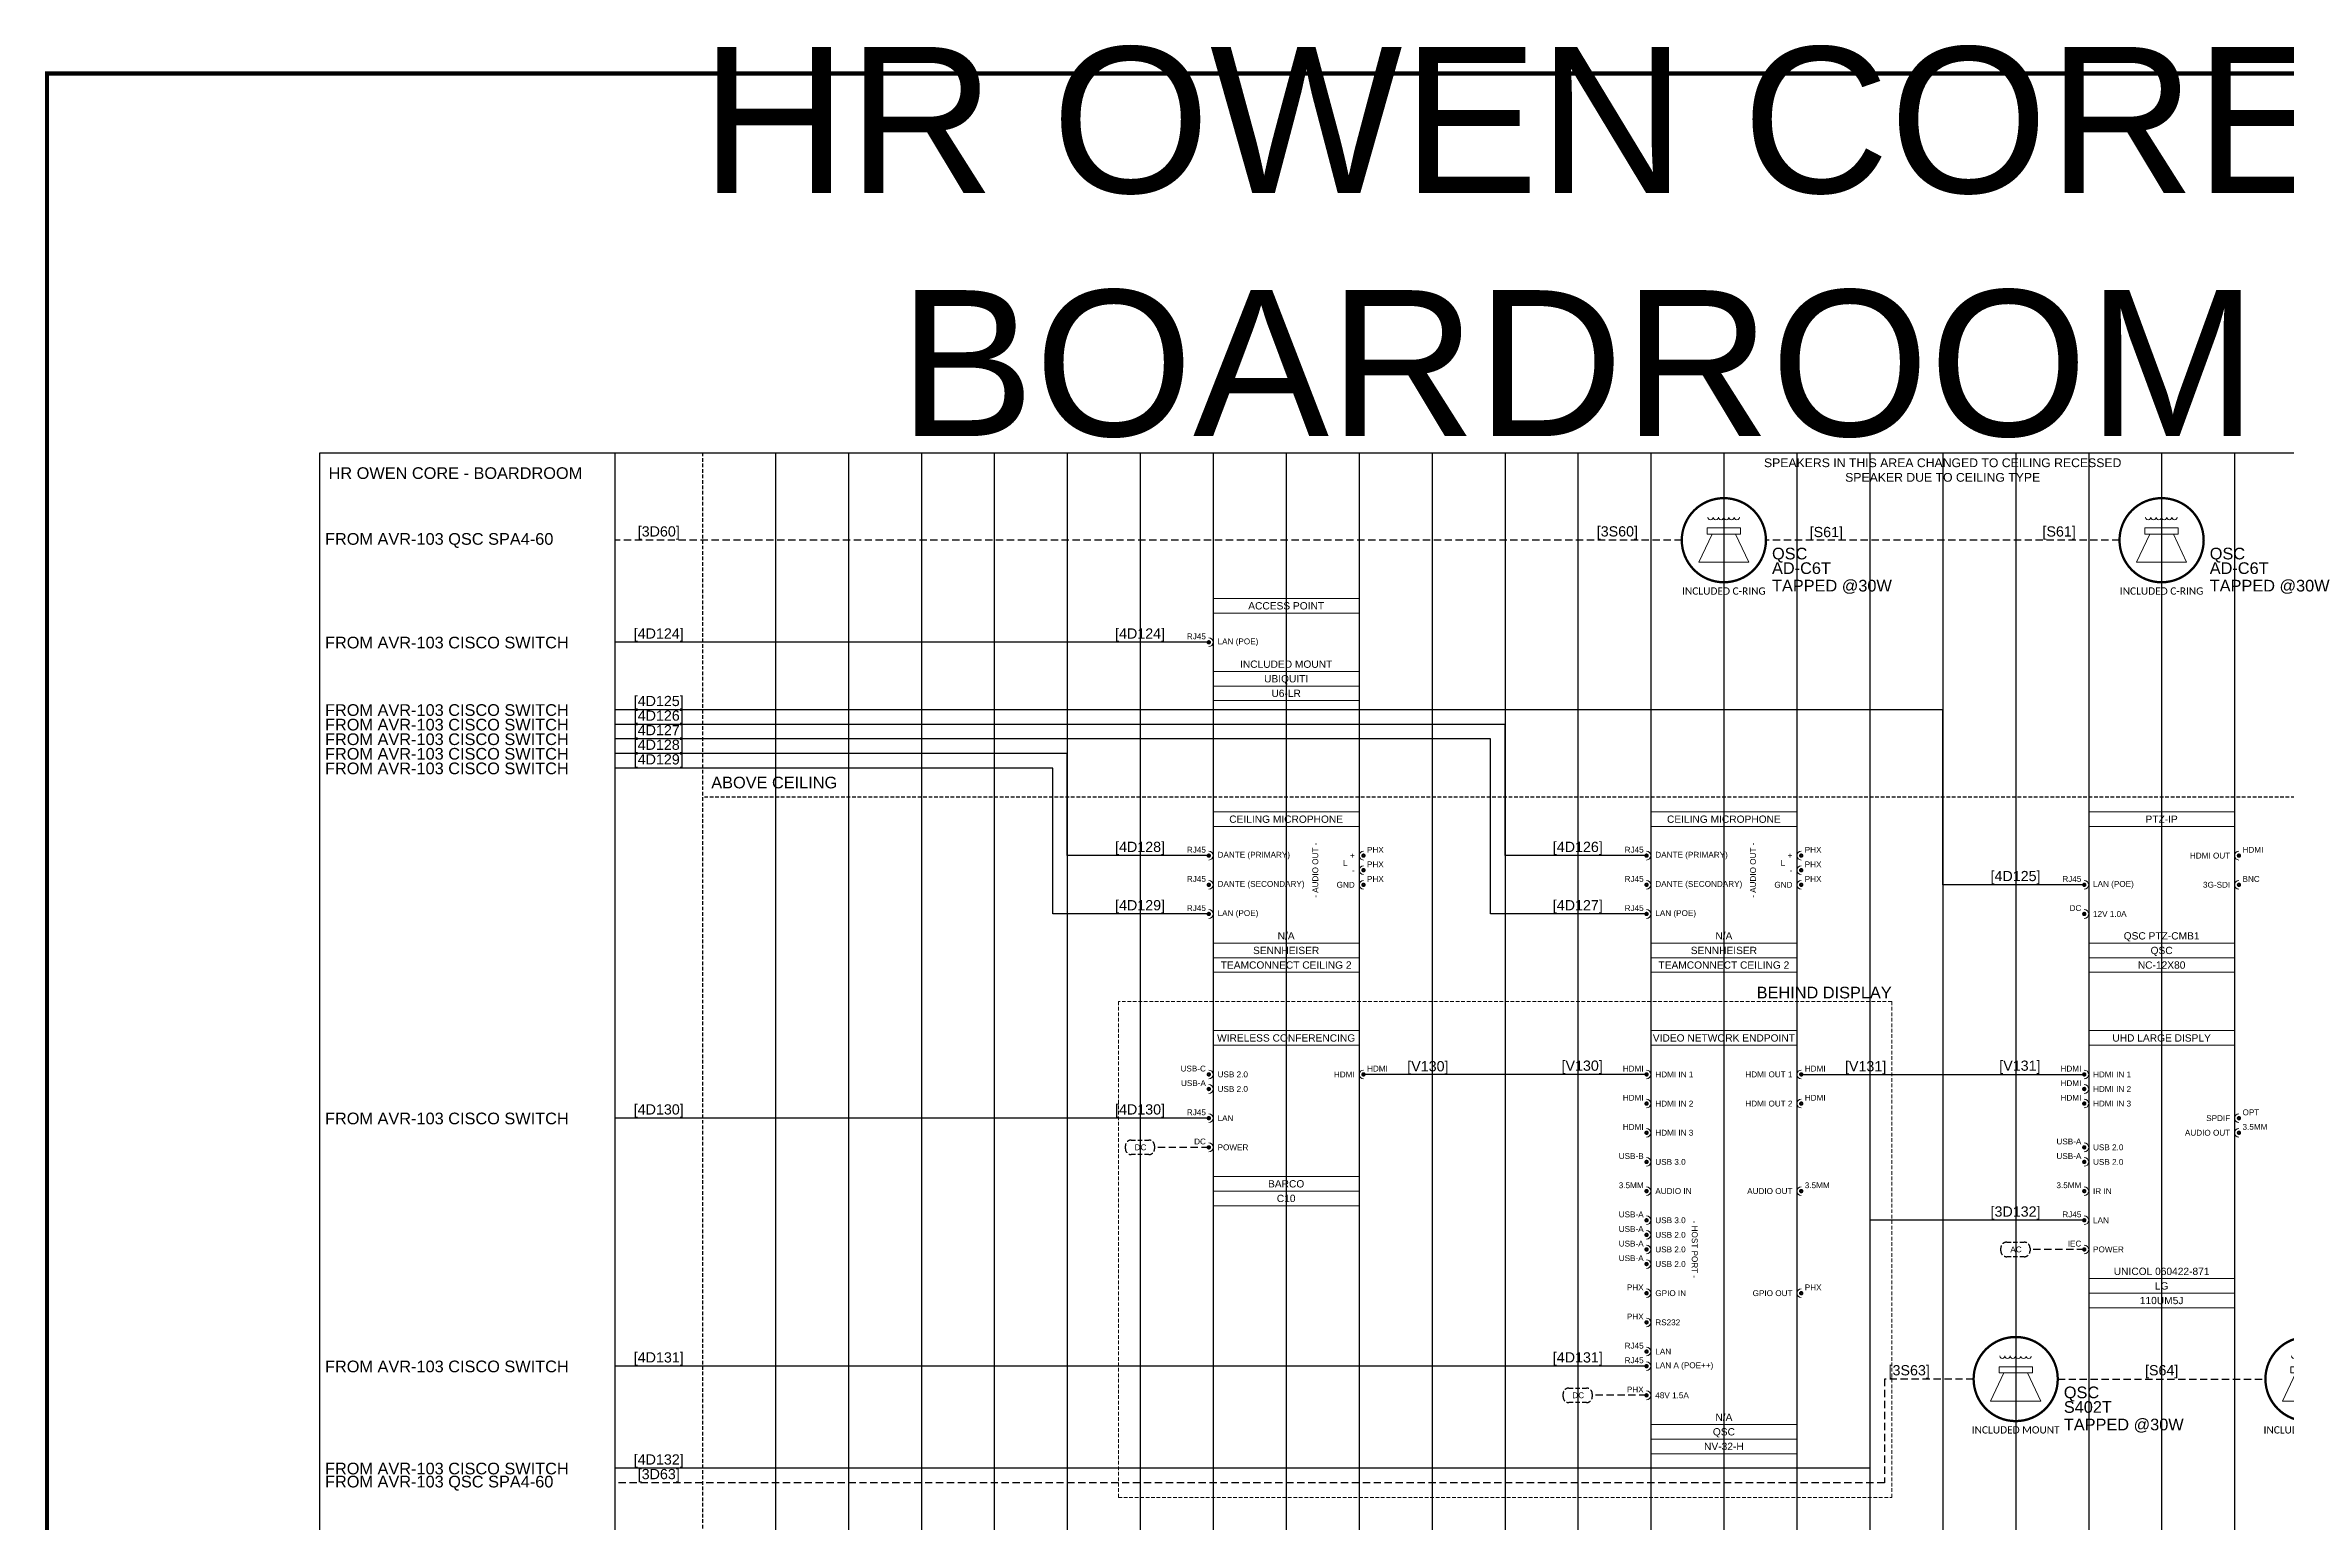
# Model space of a CAD drawing. Header units: millimetres. Extents: x -71336 to -35435, y -26189 to 22712.
# Drawn here: x -41467 to -40699, y -5340 to -4833 of the extents above; entities that cross this region are included whole.
import ezdxf
from ezdxf.enums import TextEntityAlignment as Align
from ezdxf.lldxf.tags import DXFTag

# ---------------------------------------------------------------- set-up
doc = ezdxf.new("R2010")
doc.units = ezdxf.units.MM
doc.linetypes.add('DASHED', pattern=[0.75, 0.5, -0.25])
doc.linetypes.add('DASHED2', pattern=[0.375, 0.25, -0.125])
for name, color, linetype in [('SC - 2 Core Speaker', 211, 'DASHED'), ('SC - 3 Core Flex', 7, 'DASHED'), ('SC - Cat - Green - Data', 84, 'Continuous'), ('SC - Cat - Green - Data - DANTE', 84, 'DANTE'), ('SC - Cat - Green - Data - QLAN', 84, 'QLAN'), ('SC - HDMI', 192, 'Continuous'), ('SC - Text', 7, 'Continuous'), ('Text', 7, 'Continuous')]:
    doc.layers.add(name, color=color, linetype=linetype)
doc.layers.add('SC - Equipment', color=7, linetype='Continuous', lineweight=13)
doc.layers.add('SC - Titlesheet - Model', color=250, linetype='Continuous', plot=False)
doc.layers.add('SC - Xlines', color=252, linetype='Continuous', plot=False)
doc.styles.add('ARIAL', font='arial.ttf')
doc.styles.add('CALIBRI', font='calibri.ttf')
doc.styles.get("Standard").update_dxf_attribs({"font": 'arial.ttf', "height": 35})
tags = doc.linetypes.add('DANTE', pattern='A,3.745209,-0.071128,["DANTE",ARIAL,S=0.5,R=0,X=0,Y=-0.25],-2.454793,3.728871', length=10.000001).pattern_tags.tags
tags[6] = DXFTag(74, 10)
tags = doc.linetypes.add('QLAN', pattern='A,3.942001,-0.106942,["QLAN",ARIAL,S=0.5,R=0,X=0,Y=-0.25],-1.981735,3.969322', length=10).pattern_tags.tags
tags[6] = DXFTag(74, 10)

# ---------------------------------------------------------------- blocks, each defined once
blk = doc.blocks.new('*U189')
at = {"layer": 'SC - Titlesheet - Model', "color": 6, "ltscale": 5, "const_width": 1}
blk.add_lwpolyline([(-365.5, -287), (365.5, -287), (365.5, 287), (-365.5, 287)], close=True, dxfattribs=at)
at = {"layer": 'SC - Titlesheet - Model', "color": 5, "lineweight": 30, "ltscale": 5, "flags": 104}
blk.add_attdef('ADDITIONS', text='', height=5, dxfattribs=at).set_placement((-365.5, -312), align=Align.TOP_LEFT)
blk.add_attdef('CHANGES', text='', height=5, dxfattribs=at).set_placement((0, -312), align=Align.TOP_CENTER)
blk.add_attdef('OMISSIONS', text='', height=5, dxfattribs=at).set_placement((365.5, -312), align=Align.TOP_RIGHT)
blk = doc.blocks.new('UBIQUITI U6-LR - SCHEMATIC')
at = {"layer": 'SC - Equipment'}
for p, q in [((-25, 0), (25, 0)), ((-25, -35), (-25, 0)), ((25, 0), (25, -35)), ((25, -5), (-25, -5)), ((25, -25), (-25, -25)), ((25, -25), (-25, -25)), ((25, -30), (-25, -30)), ((25, -30), (-25, -30)), ((25, -30), (-25, -30)), ((25, -35), (-25, -35))]:
    blk.add_line(p, q, dxfattribs=at)
at = {"layer": 'SC - Equipment', "const_width": 0.7}
blk.add_lwpolyline([(-26.1, -15, 1), (-26.9, -15, 1)], format="xyb", close=True, dxfattribs=at)
at = {"layer": 'SC - Equipment'}
blk.add_arc((-26.5, -15), 1.5, 270, 90, dxfattribs=at)
at = {"ltscale": 5}
for tag, p in [('DESCRIPTION', (0, -2.5)), ('BRACKET', (0, -22.5)), ('MAKE', (0, -27.5)), ('MODEL', (0, -32.5))]:
    blk.add_attdef(tag, text='', height=2.5, dxfattribs=at).set_placement(p, align=Align.MIDDLE_CENTER)
at = {"ltscale": 5, "flags": 1}
for tag, p in [('ROOM_TYPE', (45, -5)), ('LOCATION', (45, -10)), ('RACK_EQUIPMENT_(Y/N)', (45, -15)), ('IP_(Y/N)', (45, -30)), ('AMP(@240V)', (45, -40)), ('POE(WATT)', (45, -35)), ('WATT', (45, -45)), ('WEIGHT(KG)', (45, -55)), ('BTU/H', (45, -50)), ('TRANSFORMER_TAPS', (45, -60))]:
    blk.add_attdef(tag, p, '', height=2.5, dxfattribs=at)
at = {"layer": 'SC - Equipment', "ltscale": 5, "char_height": 2}
for s, insert, width, attachment_point in [('RJ45', (-27.5, -13), 5.7736, 6), ('LAN (POE)', (-23.5, -15), 23.5, 4)]:
    blk.add_mtext(s, dxfattribs=dict(at, insert=insert, width=width, attachment_point=attachment_point))
blk = doc.blocks.new('QSC S402T - SCHEMATIC')
at = {"layer": 'SC - Equipment'}
for p, q in [((-4.04, -12.3), (-8.61, -21.95)), ((4.03, -12.3), (8.58, -21.96)), ((8.58, -21.96), (-8.61, -21.95))]:
    blk.add_line(p, q, dxfattribs=at)
at = {"layer": 'SC - Equipment', "const_width": 0.797}
for points in [[(14.41, -14.43, 1), (-14.43, -14.41, 1)], [(-14.43, -14.41, 1), (14.41, -14.43, 1)]]:
    blk.add_lwpolyline(points, format="xyb", dxfattribs=at)
at = {"layer": 'SC - Equipment'}
for points in [[(-5.71, -10.19), (5.7, -10.2), (5.7, -12.3), (-5.71, -12.29)], [(-5.71, -10.19), (5.7, -10.2), (5.7, -12.31), (-5.71, -12.3)]]:
    blk.add_lwpolyline(points, close=True, dxfattribs=at)
for centre in [(-4.59, -6.52), (-2.78, -6.52), (-0.97, -6.52), (0.85, -6.53), (2.64, -6.53), (4.45, -6.53)]:
    blk.add_arc(centre, 0.9, 179.95469, 359.95469, dxfattribs=at)
at = {"ltscale": 5, "style": 'CALIBRI', "flags": 1}
for tag, p in [('ROOM_TYPE', (34.66, 30.74)), ('LOCATION', (34.66, 25.74)), ('RACK_EQUIPMENT_(Y/N)', (34.66, 20.74)), ('IP_(Y/N)', (34.66, 15.74)), ('AMP(@240V)', (34.66, 5.74)), ('POE(WATT)', (34.66, 10.74)), ('WATT', (34.66, 0.74)), ('WEIGHT(KG)', (34.66, -9.26)), ('BTU/H', (34.66, -4.26)), ('DESCRIPTION', (34.66, -14.26))]:
    blk.add_attdef(tag, p, '', height=2.5, dxfattribs=at)
at = {"ltscale": 5, "style": 'CALIBRI'}
blk.add_attdef('BRACKET', text='', height=2.5, dxfattribs=at).set_placement((-0.01, -31.84), align=Align.MIDDLE_CENTER)
at = {"layer": 'SC - Equipment'}
for tag, p in [('MAKE', (16.49, -21)), ('MODEL', (16.49, -26))]:
    blk.add_attdef(tag, p, '', height=4, dxfattribs=at)
at = {"layer": 'SC - Equipment', "color": 3}
blk.add_attdef('TRANSFORMER_TAPS', (16.49, -32), '', height=4, dxfattribs=at)
blk = doc.blocks.new('SENNHEISER TEAMCONNECT CEILING 2 - SCHEMATIC')
at = {"layer": 'SC - Equipment'}
for p, q in [((-25, 0), (25, 0)), ((-25, -55), (-25, 0)), ((25, 0), (25, -55)), ((25, -5), (-25, -5)), ((25, -45), (-25, -45)), ((25, -45), (-25, -45)), ((25, -50), (-25, -50)), ((25, -50), (-25, -50)), ((25, -50), (-25, -50)), ((25, -55), (-25, -55))]:
    blk.add_line(p, q, dxfattribs=at)
at = {"layer": 'SC - Equipment', "const_width": 0.7}
for points in [[(-26.1, -15, 1), (-26.9, -15, 1)], [(26.1, -15, -1), (26.9, -15, -1)], [(26.1, -20, -1), (26.9, -20, -1)], [(-26.1, -25, 1), (-26.9, -25, 1)], [(26.1, -25, -1), (26.9, -25, -1)], [(-26.1, -35, 1), (-26.9, -35, 1)]]:
    blk.add_lwpolyline(points, format="xyb", close=True, dxfattribs=at)
at = {"layer": 'SC - Equipment'}
for centre, start, end in [((-26.5, -15), 270, 90), ((26.5, -15), 90, 270), ((26.5, -20), 90, 270), ((-26.5, -25), 270, 90), ((26.5, -25), 90, 270), ((-26.5, -35), 270, 90)]:
    blk.add_arc(centre, 1.5, start, end, dxfattribs=at)
at = {"ltscale": 5}
for tag, p in [('DESCRIPTION', (0, -2.5)), ('BRACKET', (0, -42.5)), ('MODEL', (0, -52.5)), ('MAKE', (0, -47.5))]:
    blk.add_attdef(tag, text='', height=2.5, dxfattribs=at).set_placement(p, align=Align.MIDDLE_CENTER)
at = {"ltscale": 5, "flags": 1}
for tag, p in [('ROOM_TYPE', (45, -5)), ('LOCATION', (45, -10)), ('RACK_EQUIPMENT_(Y/N)', (45, -15)), ('IP_(Y/N)', (45, -30)), ('AMP(@240V)', (45, -40)), ('POE(WATT)', (45, -35)), ('WATT', (45, -45)), ('WEIGHT(KG)', (45, -55)), ('BTU/H', (45, -50)), ('TRANSFORMER_TAPS', (45, -60))]:
    blk.add_attdef(tag, p, '', height=2.5, dxfattribs=at)
at = {"layer": 'SC - Equipment', "ltscale": 5, "char_height": 2}
for s, insert, width, attachment_point in [('RJ45', (-27.5, -13), 5.7736, 6), ('DANTE (PRIMARY)', (-23.5, -15), 26.4726, 4), ('+', (23.5, -15), 23.5, 6), ('PHX', (27.7, -13), 3.7458, 4), ('RJ45', (-27.5, -23), 5.7736, 6), ('L', (21, -17.5), 23.5, 6), ('-', (23.5, -20), 23.5, 6), ('PHX', (27.7, -18), 3.7458, 4), ('PHX', (27.7, -23), 3.7458, 4), ('DANTE (SECONDARY)', (-23.5, -25), 30.4007, 4), ('GND', (23.5, -25), 23.5, 6), ('RJ45', (-27.5, -33), 5.7736, 6), ('LAN (POE)', (-23.5, -35), 23.5, 4)]:
    blk.add_mtext(s, dxfattribs=dict(at, insert=insert, width=width, attachment_point=attachment_point))
at = {"layer": 'SC - Equipment', "ltscale": 5, "insert": (10, -20), "char_height": 2, "width": 18.8532, "attachment_point": 5, "rotation": 90}
blk.add_mtext('- AUDIO OUT -', dxfattribs=at)
blk = doc.blocks.new('QSC NC-12X80 - SCHEMATIC')
at = {"layer": 'SC - Equipment'}
for p, q in [((-25, 0), (25, 0)), ((-25, -55), (-25, 0)), ((25, 0), (25, -55)), ((25, -5), (-25, -5)), ((25, -45), (-25, -45)), ((25, -45), (-25, -45)), ((25, -50), (-25, -50)), ((25, -50), (-25, -50)), ((25, -50), (-25, -50)), ((25, -55), (-25, -55))]:
    blk.add_line(p, q, dxfattribs=at)
at = {"layer": 'SC - Equipment', "const_width": 0.7}
for points in [[(26.1, -15, -1), (26.9, -15, -1)], [(-26.1, -25, 1), (-26.9, -25, 1)], [(26.1, -25, -1), (26.9, -25, -1)], [(-26.1, -35, 1), (-26.9, -35, 1)]]:
    blk.add_lwpolyline(points, format="xyb", close=True, dxfattribs=at)
at = {"layer": 'SC - Equipment'}
for centre, start, end in [((26.5, -15), 90, 270), ((-26.5, -25), 270, 90), ((26.5, -25), 90, 270), ((-26.5, -35), 270, 90)]:
    blk.add_arc(centre, 1.5, start, end, dxfattribs=at)
at = {"ltscale": 5}
for tag, p in [('DESCRIPTION', (0, -2.5)), ('BRACKET', (0, -42.5)), ('MODEL', (0, -52.5)), ('MAKE', (0, -47.5))]:
    blk.add_attdef(tag, text='', height=2.5, dxfattribs=at).set_placement(p, align=Align.MIDDLE_CENTER)
at = {"ltscale": 5, "flags": 1}
for tag, p in [('ROOM_TYPE', (45, -5)), ('LOCATION', (45, -10)), ('RACK_EQUIPMENT_(Y/N)', (45, -15)), ('IP_(Y/N)', (45, -30)), ('AMP(@240V)', (45, -40)), ('POE(WATT)', (45, -35)), ('WATT', (45, -45)), ('WEIGHT(KG)', (45, -55)), ('BTU/H', (45, -50)), ('TRANSFORMER_TAPS', (45, -60))]:
    blk.add_attdef(tag, p, '', height=2.5, dxfattribs=at)
at = {"layer": 'SC - Equipment', "ltscale": 5, "char_height": 2}
for s, insert, width, attachment_point in [('HDMI OUT', (23.5, -15), 23.5, 6), ('HDMI', (27.72, -13), 7.1748, 4), ('RJ45', (-27.5, -23), 5.7736, 6), ('BNC', (27.72, -23), 7.1748, 4), ('LAN (POE)', (-23.5, -25), 23.5, 4), ('3G-SDI', (23.5, -25), 23.5, 6), ('DC', (-27.5, -33), 5.7736, 6), ('12V 1.0A', (-23.5, -35), 23.5, 4)]:
    blk.add_mtext(s, dxfattribs=dict(at, insert=insert, width=width, attachment_point=attachment_point))
blk = doc.blocks.new('LG 110UM5J - SCHEMATIC')
at = {"layer": 'SC - Equipment'}
for p, q in [((-25, 0), (25, 0)), ((-25, -95), (-25, 0)), ((25, 0), (25, -95)), ((25, -5), (-25, -5)), ((25, -85), (-25, -85)), ((25, -85), (-25, -85)), ((25, -90), (-25, -90)), ((25, -90), (-25, -90)), ((25, -90), (-25, -90)), ((25, -95), (-25, -95))]:
    blk.add_line(p, q, dxfattribs=at)
at = {"layer": 'SC - Equipment', "const_width": 0.7}
for points in [[(-26.1, -15, 1), (-26.9, -15, 1)], [(-26.1, -20, 1), (-26.9, -20, 1)], [(-26.1, -25, 1), (-26.9, -25, 1)], [(26.1, -30, -1), (26.9, -30, -1)], [(26.1, -35, -1), (26.9, -35, -1)], [(-26.1, -40, 1), (-26.9, -40, 1)], [(-26.1, -45, 1), (-26.9, -45, 1)], [(-26.1, -55, 1), (-26.9, -55, 1)], [(-26.1, -65, 1), (-26.9, -65, 1)], [(-26.1, -75, 1), (-26.9, -75, 1)]]:
    blk.add_lwpolyline(points, format="xyb", close=True, dxfattribs=at)
at = {"layer": 'SC - Equipment'}
for centre, start, end in [((-26.5, -15), 270, 90), ((-26.5, -20), 270, 90), ((-26.5, -25), 270, 90), ((26.5, -30), 90, 270), ((26.5, -35), 90, 270), ((-26.5, -40), 270, 90), ((-26.5, -45), 270, 90), ((-26.5, -55), 270, 90), ((-26.5, -65), 270, 90), ((-26.5, -75), 270, 90)]:
    blk.add_arc(centre, 1.5, start, end, dxfattribs=at)
at = {"ltscale": 5}
for tag, p in [('DESCRIPTION', (0, -2.5)), ('BRACKET', (0, -82.5)), ('MODEL', (0, -92.5)), ('MAKE', (0, -87.5))]:
    blk.add_attdef(tag, text='', height=2.5, dxfattribs=at).set_placement(p, align=Align.MIDDLE_CENTER)
at = {"ltscale": 5, "flags": 1}
for tag, p in [('ROOM_TYPE', (45, -5)), ('LOCATION', (45, -10)), ('RACK_EQUIPMENT_(Y/N)', (45, -15)), ('IP_(Y/N)', (45, -30)), ('AMP(@240V)', (45, -40)), ('POE(WATT)', (45, -35)), ('WATT', (45, -45)), ('WEIGHT(KG)', (45, -55)), ('BTU/H', (45, -50)), ('TRANSFORMER_TAPS', (45, -60))]:
    blk.add_attdef(tag, p, '', height=2.5, dxfattribs=at)
at = {"layer": 'SC - Equipment', "ltscale": 5, "char_height": 2}
for s, insert, width, attachment_point in [('HDMI', (-27.5, -13), 5.7736, 6), ('HDMI IN 1', (-23.5, -15), 23.5, 4), ('HDMI', (-27.5, -18), 5.7736, 6), ('HDMI', (-27.5, -23), 5.7736, 6), ('HDMI IN 2', (-23.5, -20), 23.5, 4), ('HDMI IN 3', (-23.5, -25), 23.5, 4), ('SPDIF', (23.5, -30), 23.5, 6), ('OPT', (27.72, -28), 7.1748, 4), ('USB-A', (-27.5, -38), 5.7736, 6), ('AUDIO OUT', (23.5, -35), 23.5, 6), ('3.5MM', (27.72, -33), 7.1748, 4), ('USB-A', (-27.5, -43), 5.7736, 6), ('USB 2.0', (-23.5, -40), 29.0857, 4), ('USB 2.0', (-23.5, -45), 29.0857, 4), ('3.5MM', (-27.5, -53), 5.7736, 6), ('IR IN', (-23.5, -55), 23.5, 4), ('RJ45', (-27.5, -63), 5.7736, 6), ('LAN', (-23.5, -65), 23.5, 4), ('IEC', (-27.5, -73), 5.7736, 6), ('POWER', (-23.5, -75), 23.5, 4)]:
    blk.add_mtext(s, dxfattribs=dict(at, insert=insert, width=width, attachment_point=attachment_point))
blk = doc.blocks.new('QSC NV-32-H - SCHEMATIC')
at = {"layer": 'SC - Equipment'}
for p, q in [((-25, 0), (25, 0)), ((-25, -145), (-25, 0)), ((25, 0), (25, -145)), ((25, -5), (-25, -5)), ((25, -135), (-25, -135)), ((25, -135), (-25, -135)), ((25, -140), (-25, -140)), ((25, -140), (-25, -140)), ((25, -140), (-25, -140)), ((25, -145), (-25, -145))]:
    blk.add_line(p, q, dxfattribs=at)
at = {"layer": 'SC - Equipment', "const_width": 0.7}
for points in [[(-26.1, -15, 1), (-26.9, -15, 1)], [(26.1, -15, -1), (26.9, -15, -1)], [(-26.1, -25, 1), (-26.9, -25, 1)], [(26.1, -25, -1), (26.9, -25, -1)], [(-26.1, -35, 1), (-26.9, -35, 1)], [(-26.1, -45, 1), (-26.9, -45, 1)], [(-26.1, -55, 1), (-26.9, -55, 1)], [(26.1, -55, -1), (26.9, -55, -1)], [(-26.1, -65, 1), (-26.9, -65, 1)], [(-26.1, -70, 1), (-26.9, -70, 1)], [(-26.1, -75, 1), (-26.9, -75, 1)], [(-26.1, -80, 1), (-26.9, -80, 1)], [(-26.1, -90, 1), (-26.9, -90, 1)], [(26.1, -90, -1), (26.9, -90, -1)], [(-26.1, -100, 1), (-26.9, -100, 1)], [(-26.1, -110, 1), (-26.9, -110, 1)], [(-26.1, -115, 1), (-26.9, -115, 1)], [(-26.1, -125, 1), (-26.9, -125, 1)]]:
    blk.add_lwpolyline(points, format="xyb", close=True, dxfattribs=at)
at = {"layer": 'SC - Equipment'}
for centre, start, end in [((-26.5, -15), 270, 90), ((26.5, -15), 90, 270), ((-26.5, -25), 270, 90), ((26.5, -25), 90, 270), ((-26.5, -35), 270, 90), ((-26.5, -45), 270, 90), ((-26.5, -55), 270, 90), ((26.5, -55), 90, 270), ((-26.5, -65), 270, 90), ((-26.5, -70), 270, 90), ((-26.5, -75), 270, 90), ((-26.5, -80), 270, 90), ((-26.5, -90), 270, 90), ((26.5, -90), 90, 270), ((-26.5, -100), 270, 90), ((-26.5, -110), 270, 90), ((-26.5, -115), 270, 90), ((-26.5, -125), 270, 90)]:
    blk.add_arc(centre, 1.5, start, end, dxfattribs=at)
at = {"ltscale": 5}
for tag, p in [('DESCRIPTION', (0, -2.5)), ('BRACKET', (0, -132.5)), ('MAKE', (0, -137.5)), ('MODEL', (0, -142.5))]:
    blk.add_attdef(tag, text='', height=2.5, dxfattribs=at).set_placement(p, align=Align.MIDDLE_CENTER)
at = {"ltscale": 5, "flags": 1}
for tag, p in [('ROOM_TYPE', (45, -5)), ('LOCATION', (45, -10)), ('RACK_EQUIPMENT_(Y/N)', (45, -15)), ('IP_(Y/N)', (45, -30)), ('AMP(@240V)', (45, -40)), ('POE(WATT)', (45, -35)), ('WATT', (45, -45)), ('WEIGHT(KG)', (45, -55)), ('BTU/H', (45, -50)), ('TRANSFORMER_TAPS', (45, -60))]:
    blk.add_attdef(tag, p, '', height=2.5, dxfattribs=at)
at = {"layer": 'SC - Equipment', "ltscale": 5, "char_height": 2}
for s, insert, width, attachment_point in [('HDMI', (-27.5, -13), 5.7736, 6), ('HDMI IN 1', (-23.5, -15), 23.5, 4), ('HDMI OUT 1', (23.5, -15), 23.5, 6), ('HDMI', (27.72, -13), 7.1748, 4), ('HDMI', (-27.5, -23), 5.7736, 6), ('HDMI', (27.72, -23), 7.1748, 4), ('HDMI IN 2', (-23.5, -25), 23.5, 4), ('HDMI OUT 2', (23.5, -25), 23.5, 6), ('HDMI', (-27.5, -33), 5.7736, 6), ('HDMI IN 3', (-23.5, -35), 23.5, 4), ('USB-B', (-27.5, -43), 5.7736, 6), ('USB 3.0', (-23.5, -45), 23.5, 4), ('3.5MM', (-27.5, -53), 5.7736, 6), ('3.5MM', (27.72, -53), 7.1748, 4), ('AUDIO IN', (-23.5, -55), 23.5, 4), ('AUDIO OUT', (23.5, -55), 23.5, 6), ('USB-A', (-27.5, -63), 5.7736, 6), ('USB-A', (-27.5, -68), 5.7736, 6), ('USB 3.0', (-23.5, -65), 23.5, 4), ('USB 2.0', (-23.5, -70), 23.5, 4), ('USB-A', (-27.5, -73), 5.7736, 6), ('USB 2.0', (-23.5, -75), 23.5, 4), ('USB-A', (-27.5, -78), 5.7736, 6), ('USB 2.0', (-23.5, -80), 23.5, 4), ('PHX', (-27.5, -88), 5.7736, 6), ('GPIO IN', (-23.5, -90), 23.5, 4), ('GPIO OUT', (23.5, -90), 23.5, 6), ('PHX', (27.72, -88), 7.1748, 4), ('PHX', (-27.5, -98), 5.7736, 6), ('RS232', (-23.5, -100), 23.5, 4), ('RJ45', (-27.5, -108), 5.7736, 6), ('RJ45', (-27.5, -113), 5.7736, 6), ('LAN', (-23.5, -110), 23.5, 4), ('LAN A (POE++)', (-23.5, -115), 23.5, 4), ('PHX', (-27.5, -123), 5.7736, 6), ('48V 1.5A', (-23.5, -125), 23.5, 4)]:
    blk.add_mtext(s, dxfattribs=dict(at, insert=insert, width=width, attachment_point=attachment_point))
at = {"layer": 'SC - Equipment', "ltscale": 5, "insert": (-10, -74.99), "char_height": 2, "width": 19.6371, "attachment_point": 5, "rotation": 270}
blk.add_mtext('- HOST PORT -', dxfattribs=at)
blk = doc.blocks.new('BARCO C10 - SCHEMATIC')
at = {"layer": 'SC - Equipment'}
for p, q in [((-25, 0), (25, 0)), ((-25, -60), (-25, 0)), ((25, 0), (25, -60)), ((25, -5), (-25, -5)), ((25, -50), (-25, -50)), ((25, -50), (-25, -50)), ((25, -55), (-25, -55)), ((25, -55), (-25, -55)), ((25, -55), (-25, -55)), ((25, -60), (-25, -60))]:
    blk.add_line(p, q, dxfattribs=at)
at = {"layer": 'SC - Equipment', "const_width": 0.7}
for points in [[(-26.1, -15, 1), (-26.9, -15, 1)], [(26.1, -15, -1), (26.9, -15, -1)], [(-26.1, -20, 1), (-26.9, -20, 1)], [(-26.1, -30, 1), (-26.9, -30, 1)], [(-26.1, -40, 1), (-26.9, -40, 1)]]:
    blk.add_lwpolyline(points, format="xyb", close=True, dxfattribs=at)
at = {"layer": 'SC - Equipment'}
for centre, start, end in [((-26.5, -15), 270, 90), ((26.5, -15), 90, 270), ((-26.5, -20), 270, 90), ((-26.5, -30), 270, 90), ((-26.5, -40), 270, 90)]:
    blk.add_arc(centre, 1.5, start, end, dxfattribs=at)
at = {"ltscale": 5}
for tag, p in [('DESCRIPTION', (0, -2.5)), ('MAKE', (0, -52.5)), ('MODEL', (0, -57.5))]:
    blk.add_attdef(tag, text='', height=2.5, dxfattribs=at).set_placement(p, align=Align.MIDDLE_CENTER)
at = {"ltscale": 5, "flags": 1}
for tag, p in [('ROOM_TYPE', (45, -5)), ('LOCATION', (45, -10)), ('RACK_EQUIPMENT_(Y/N)', (45, -15)), ('IP_(Y/N)', (45, -30)), ('AMP(@240V)', (45, -40)), ('POE(WATT)', (45, -35)), ('WATT', (45, -45)), ('WEIGHT(KG)', (45, -55)), ('BTU/H', (45, -50)), ('TRANSFORMER_TAPS', (45, -60))]:
    blk.add_attdef(tag, p, '', height=2.5, dxfattribs=at)
blk.add_attdef('BRACKET', text='', height=2.5, dxfattribs=at).set_placement((0, -47.5), align=Align.MIDDLE_CENTER)
at = {"layer": 'SC - Equipment', "ltscale": 5, "char_height": 2}
for s, insert, width, attachment_point in [('USB-C', (-27.5, -13), 5.7736, 6), ('USB 2.0', (-23.5, -15), 23.5, 4), ('HDMI', (23.5, -15), 23.5, 6), ('HDMI', (27.72, -13), 7.1748, 4), ('USB-A', (-27.5, -18), 5.7736, 6), ('USB 2.0', (-23.5, -20), 23.5, 4), ('RJ45', (-27.5, -28), 5.7736, 6), ('LAN', (-23.5, -30), 23.5, 4), ('DC', (-27.5, -38), 5.7736, 6), ('POWER', (-23.5, -40), 23.5, 4)]:
    blk.add_mtext(s, dxfattribs=dict(at, insert=insert, width=width, attachment_point=attachment_point))
blk = doc.blocks.new('QSC AD-C6T - SCHEMATIC')
at = {"layer": 'SC - Equipment'}
for p, q in [((-4.04, -12.3), (-8.61, -21.95)), ((4.03, -12.3), (8.58, -21.96)), ((8.58, -21.96), (-8.61, -21.95))]:
    blk.add_line(p, q, dxfattribs=at)
at = {"layer": 'SC - Equipment', "const_width": 0.797}
for points in [[(14.41, -14.43, 1), (-14.43, -14.41, 1)], [(-14.43, -14.41, 1), (14.41, -14.43, 1)]]:
    blk.add_lwpolyline(points, format="xyb", dxfattribs=at)
at = {"layer": 'SC - Equipment'}
for points in [[(-5.71, -10.19), (5.7, -10.2), (5.7, -12.3), (-5.71, -12.29)], [(-5.71, -10.19), (5.7, -10.2), (5.7, -12.31), (-5.71, -12.3)]]:
    blk.add_lwpolyline(points, close=True, dxfattribs=at)
for centre in [(-4.59, -6.52), (-2.78, -6.52), (-0.97, -6.52), (0.85, -6.53), (2.64, -6.53), (4.45, -6.53)]:
    blk.add_arc(centre, 0.9, 179.95469, 359.95469, dxfattribs=at)
at = {"ltscale": 5, "style": 'CALIBRI', "flags": 1}
for tag, p in [('ROOM_TYPE', (34.66, 30.74)), ('LOCATION', (34.66, 25.74)), ('RACK_EQUIPMENT_(Y/N)', (34.66, 20.74)), ('IP_(Y/N)', (34.66, 15.74)), ('AMP(@240V)', (34.66, 5.74)), ('POE(WATT)', (34.66, 10.74)), ('WATT', (34.66, 0.74)), ('WEIGHT(KG)', (34.66, -9.26)), ('BTU/H', (34.66, -4.26)), ('DESCRIPTION', (34.66, -14.26))]:
    blk.add_attdef(tag, p, '', height=2.5, dxfattribs=at)
at = {"ltscale": 5, "style": 'CALIBRI'}
blk.add_attdef('BRACKET', text='', height=2.5, dxfattribs=at).set_placement((-0.01, -31.84), align=Align.MIDDLE_CENTER)
at = {"layer": 'SC - Equipment'}
for tag, p in [('MAKE', (16.49, -21)), ('MODEL', (16.49, -26))]:
    blk.add_attdef(tag, p, '', height=4, dxfattribs=at)
at = {"layer": 'SC - Equipment', "color": 3}
blk.add_attdef('TRANSFORMER_TAPS', (16.49, -32), '', height=4, dxfattribs=at)

msp = doc.modelspace()

# ---------------------------------------------------------------- linework, layer by layer
at = {"color": 30, "linetype": 'DASHED2', "ltscale": 5}
msp.add_line((-41241.645, -4973.253), (-41241.645, -5649.498), dxfattribs=at)
at = {"color": 31, "linetype": 'DASHED2', "ltscale": 5}
msp.add_line((-40641.645, -5091.375), (-41241.645, -5091.375), dxfattribs=at)
at = {"layer": 'SC - 2 Core Speaker', "ltscale": 5}
for points in [[(-40906.076, -5003.242), (-41271.645, -5003.242)], [(-40756.076, -5003.242), (-40877.237, -5003.264)], [(-40806.076, -5290.783), (-40836.645, -5290.783), (-40836.645, -5326.375), (-41271.645, -5326.375)], [(-40777.237, -5290.806), (-40706.076, -5290.783)]]:
    msp.add_lwpolyline(points, dxfattribs=at)
at = {"layer": 'SC - 3 Core Flex', "ltscale": 3}
for points in [[(-41094.743, -5208.875), (-41088.743, -5208.875, -0.4142136), (-41086.743, -5210.875), (-41086.743, -5211.875, -0.4142136), (-41088.743, -5213.875), (-41094.743, -5213.875, -0.4142136), (-41096.743, -5211.875), (-41096.743, -5210.875, -0.4142136)], [(-40794.743, -5243.875), (-40788.743, -5243.875, -0.4142136), (-40786.743, -5245.875), (-40786.743, -5246.875, -0.4142136), (-40788.743, -5248.875), (-40794.743, -5248.875, -0.4142136), (-40796.743, -5246.875), (-40796.743, -5245.875, -0.4142136)], [(-40944.743, -5293.875), (-40938.743, -5293.875, -0.4142136), (-40936.743, -5295.875), (-40936.743, -5296.875, -0.4142136), (-40938.743, -5298.875), (-40944.743, -5298.875, -0.4142136), (-40946.743, -5296.875), (-40946.743, -5295.875, -0.4142136)]]:
    msp.add_lwpolyline(points, format="xyb", close=True, dxfattribs=at)
at = {"layer": 'SC - 3 Core Flex', "ltscale": 5}
for points in [[(-41068.145, -5211.375), (-41086.743, -5211.375)], [(-40768.145, -5246.375), (-40786.743, -5246.375)], [(-40918.145, -5296.375), (-40936.743, -5296.375)]]:
    msp.add_lwpolyline(points, dxfattribs=at)
at = {"layer": 'SC - Cat - Green - Data', "ltscale": 5}
for points in [[(-41068.145, -5038.242), (-41271.645, -5038.242)], [(-40918.145, -5131.375), (-40971.645, -5131.375), (-40971.645, -5071.375), (-41271.645, -5071.375)], [(-41068.145, -5131.375), (-41121.645, -5131.375), (-41121.645, -5081.375), (-41271.645, -5081.375)], [(-41068.145, -5201.375), (-41271.645, -5201.375)], [(-40768.145, -5236.375), (-40841.645, -5236.375), (-40841.645, -5321.375), (-41271.645, -5321.375)]]:
    msp.add_lwpolyline(points, dxfattribs=at)
at = {"layer": 'SC - Cat - Green - Data - DANTE', "ltscale": 5}
for points in [[(-40918.145, -5111.375), (-40966.645, -5111.375), (-40966.645, -5066.375), (-41271.645, -5066.375)], [(-41068.145, -5111.375), (-41116.645, -5111.375), (-41116.645, -5076.375), (-41271.645, -5076.375)]]:
    msp.add_lwpolyline(points, dxfattribs=at)
at = {"layer": 'SC - Cat - Green - Data - QLAN', "ltscale": 5}
for points in [[(-40768.145, -5121.375), (-40816.645, -5121.375), (-40816.645, -5061.375), (-41271.645, -5061.375)], [(-40918.145, -5286.375), (-41271.645, -5286.375)]]:
    msp.add_lwpolyline(points, dxfattribs=at)
at = {"layer": 'SC - Equipment', "color": 251, "linetype": 'DASHED2', "ltscale": 5, "true_color": 0x636466}
msp.add_lwpolyline([(-40834.144, -5161.375), (-41099.144, -5161.375), (-41099.145, -5331.375), (-40834.145, -5331.375)], close=True, dxfattribs=at)
at = {"layer": 'SC - HDMI', "ltscale": 5}
for points in [[(-40918.145, -5186.375), (-41015.145, -5186.375)], [(-40865.145, -5186.375), (-40768.145, -5186.375)]]:
    msp.add_lwpolyline(points, dxfattribs=at)
at = {"layer": 'SC - Xlines', "ltscale": 5, "transparency": 33554687}
msp.add_lwpolyline([(-41372.782, -4973.253), (-40510.508, -4973.253), (-40510.508, -5649.498), (-41372.782, -5649.498)], close=True, dxfattribs=at)
at = {"layer": 'SC - Xlines', "ltscale": 5}
for points in [[(-41271.645, -4973.253), (-41271.645, -5649.498)], [(-41191.645, -4973.253), (-41191.645, -5649.498)], [(-41141.645, -4973.253), (-41141.645, -5649.498)], [(-41091.645, -4973.253), (-41091.645, -5649.498)], [(-41041.645, -4973.253), (-41041.645, -5649.498)], [(-40991.645, -4973.253), (-40991.645, -5649.498)], [(-40941.645, -4973.253), (-40941.645, -5649.498)], [(-40891.645, -4973.253), (-40891.645, -5649.498)], [(-40841.645, -4973.253), (-40841.645, -5649.498)], [(-40791.645, -4973.253), (-40791.645, -5649.498)], [(-40741.645, -4973.253), (-40741.645, -5649.498)]]:
    msp.add_lwpolyline(points, dxfattribs=at)
at = {"layer": 'SC - Xlines', "color": 250, "ltscale": 5}
for points in [[(-41216.645, -4973.253), (-41216.645, -5649.498)], [(-41166.645, -4973.253), (-41166.645, -5649.498)], [(-41116.645, -4973.253), (-41116.645, -5649.498)], [(-41066.645, -4973.253), (-41066.645, -5649.498)], [(-41016.645, -4973.253), (-41016.645, -5649.498)], [(-40966.645, -4973.253), (-40966.645, -5649.498)], [(-40916.645, -4973.253), (-40916.645, -5649.498)], [(-40866.645, -4973.253), (-40866.645, -5649.498)], [(-40816.645, -4973.253), (-40816.645, -5649.498)], [(-40766.645, -4973.253), (-40766.645, -5649.498)], [(-40716.645, -4973.253), (-40716.645, -5649.498)]]:
    msp.add_lwpolyline(points, dxfattribs=at)

# ---------------------------------------------------------------- block references
at = {"xscale": 1.453726663415115, "yscale": 1.453726663415115, "zscale": 1.453726663415115}
msp.add_blockref('*U189', (-40934.945, -5260.478), dxfattribs=at)
at = {"ltscale": 5}
for name, p, values in [('QSC AD-C6T - SCHEMATIC', (-40891.645, -4988.834), {'MAKE': 'QSC', 'MODEL': 'AD-C6T', 'BRACKET': 'INCLUDED C-RING', 'TRANSFORMER_TAPS': 'TAPPED @30W'}), ('QSC AD-C6T - SCHEMATIC', (-40741.645, -4988.834), {'MAKE': 'QSC', 'MODEL': 'AD-C6T', 'BRACKET': 'INCLUDED C-RING', 'TRANSFORMER_TAPS': 'TAPPED @30W'}), ('UBIQUITI U6-LR - SCHEMATIC', (-41041.645, -5023.242), {'DESCRIPTION': 'ACCESS POINT', 'MAKE': 'UBIQUITI', 'MODEL': 'U6-LR', 'BRACKET': 'INCLUDED MOUNT'}), ('SENNHEISER TEAMCONNECT CEILING 2 - SCHEMATIC', (-41041.645, -5096.375), {'DESCRIPTION': 'CEILING MICROPHONE', 'MAKE': 'SENNHEISER', 'MODEL': 'TEAMCONNECT CEILING 2', 'BRACKET': 'N/A'}), ('SENNHEISER TEAMCONNECT CEILING 2 - SCHEMATIC', (-40891.645, -5096.375), {'DESCRIPTION': 'CEILING MICROPHONE', 'MAKE': 'SENNHEISER', 'MODEL': 'TEAMCONNECT CEILING 2', 'BRACKET': 'N/A'}), ('QSC NC-12X80 - SCHEMATIC', (-40741.645, -5096.375), {'DESCRIPTION': 'PTZ-IP', 'MAKE': 'QSC', 'MODEL': 'NC-12X80', 'BRACKET': 'QSC PTZ-CMB1'}), ('BARCO C10 - SCHEMATIC', (-41041.645, -5171.375), {'DESCRIPTION': 'WIRELESS CONFERENCING', 'MAKE': 'BARCO', 'MODEL': 'C10'}), ('QSC NV-32-H - SCHEMATIC', (-40891.645, -5171.375), {'DESCRIPTION': 'VIDEO NETWORK ENDPOINT', 'MAKE': 'QSC', 'MODEL': 'NV-32-H', 'BRACKET': 'N/A'}), ('LG 110UM5J - SCHEMATIC', (-40741.645, -5171.375), {'DESCRIPTION': 'UHD LARGE DISPLY', 'MAKE': 'LG', 'MODEL': '110UM5J', 'BRACKET': 'UNICOL 060422-871'}), ('QSC S402T - SCHEMATIC', (-40791.645, -5276.375), {'MAKE': 'QSC', 'MODEL': 'S402T', 'BRACKET': 'INCLUDED MOUNT', 'TRANSFORMER_TAPS': 'TAPPED @30W'}), ('QSC S402T - SCHEMATIC', (-40691.645, -5276.375), {'MAKE': 'QSC', 'MODEL': 'S402T', 'BRACKET': 'INCLUDED MOUNT', 'TRANSFORMER_TAPS': 'TAPPED @30W'})]:
    msp.add_blockref(name, p, dxfattribs=at).add_auto_attribs(values)

# ---------------------------------------------------------------- texts
at = {"layer": 'SC - Equipment', "color": 251, "linetype": 'DASHED2', "ltscale": 5, "true_color": 0x636466, "insert": (-40834.144, -5160.375), "char_height": 4, "attachment_point": 9, "style": 'ARIAL'}
msp.add_mtext('BEHIND DISPLAY', dxfattribs=at)
at = {"layer": 'SC - Text', "style": 'ARIAL'}
for s, insert, char_height, attachment_point in [('HR OWEN CORE - \\PBOARDROOM', (-40941.645, -4968.253), 50, 8), ('ABOVE CEILING', (-41238.645, -5088.375), 4, 7)]:
    msp.add_mtext(s, dxfattribs=dict(at, insert=insert, char_height=char_height, attachment_point=attachment_point))
at = {"layer": 'SC - Text', "insert": (-41369.782, -4978.253), "char_height": 4, "width": 97.49642, "attachment_point": 1, "style": 'ARIAL'}
msp.add_mtext('HR OWEN CORE - BOARDROOM', dxfattribs=at)
at = {"layer": 'SC - Text', "color": 1, "insert": (-40816.668, -4983.253), "char_height": 3, "width": 134.02561, "attachment_point": 8}
msp.add_mtext('SPEAKERS IN THIS AREA CHANGED TO CEILING RECESSED SPEAKER DUE TO CEILING TYPE', dxfattribs=at)
at = {"layer": 'SC - Text'}
for s, insert, char_height, width, attachment_point in [('FROM AVR-103 QSC SPA4-60', (-41371.001, -5003.365), 4, 112.13429, 4), ('[3D60]', (-41256.645, -5003.042), 3.5, 12.99494, 8), ('[3S60]', (-40921.076, -5003.028), 3.5, 14.6761, 9), ('[S61]', (-40862.237, -5003.253), 3.5, 15.57197, 7), ('[S61]', (-40771.064, -5003.052), 3.5, 14.6761, 9), ('FROM AVR-103 CISCO SWITCH', (-41371.001, -5038.365), 4, 112.13429, 4), ('[4D124]', (-41256.645, -5038.042), 3.5, 12.99494, 8), ('[4D124]', (-41083.145, -5038.042), 3.5, 14.6761, 9), ('FROM AVR-103 CISCO SWITCH', (-41371.001, -5061.499), 4, 112.13429, 4), ('[4D125]', (-41256.645, -5061.175), 3.5, 12.99494, 8), ('[4D126]', (-41256.645, -5066.175), 3.5, 12.99494, 8), ('FROM AVR-103 CISCO SWITCH', (-41371.001, -5066.499), 4, 112.13429, 4), ('FROM AVR-103 CISCO SWITCH', (-41371.001, -5071.499), 4, 112.13429, 4), ('[4D127]', (-41256.645, -5071.175), 3.5, 12.99494, 8), ('FROM AVR-103 CISCO SWITCH', (-41371.001, -5076.499), 4, 112.13429, 4), ('[4D128]', (-41256.645, -5076.175), 3.5, 12.99494, 8), ('[4D129]', (-41256.645, -5081.175), 3.5, 12.99494, 8), ('FROM AVR-103 CISCO SWITCH', (-41371.001, -5081.499), 4, 112.13429, 4), ('[4D128]', (-41083.145, -5111.175), 3.5, 14.6761, 9), ('[4D126]', (-40933.145, -5111.175), 3.5, 14.6761, 9), ('[4D125]', (-40783.145, -5121.175), 3.5, 14.6761, 9), ('[4D129]', (-41083.145, -5131.175), 3.5, 14.6761, 9), ('[4D127]', (-40933.145, -5131.175), 3.5, 14.6761, 9), ('[V130]', (-41000.145, -5186.375), 3.5, 15.57197, 7), ('[V130]', (-40933.145, -5186.175), 3.5, 14.6761, 9), ('[V131]', (-40850.145, -5186.375), 3.5, 15.57197, 7), ('[V131]', (-40783.145, -5186.175), 3.5, 14.6761, 9), ('FROM AVR-103 CISCO SWITCH', (-41371.001, -5201.499), 4, 112.13429, 4), ('[4D130]', (-41256.645, -5201.175), 3.5, 12.99494, 8), ('[4D130]', (-41083.145, -5201.175), 3.5, 14.6761, 9), ('[3D132]', (-40783.145, -5236.175), 3.5, 14.6761, 9), ('FROM AVR-103 CISCO SWITCH', (-41371.001, -5286.499), 4, 112.13429, 4), ('[4D131]', (-41256.645, -5286.175), 3.5, 12.99494, 8), ('[4D131]', (-40933.145, -5286.175), 3.5, 14.6761, 9), ('[3S63]', (-40821.076, -5290.591), 3.5, 14.6761, 9), ('[S64]', (-40741.629, -5290.583), 3.5, 12.99494, 8), ('[4D132]', (-41256.645, -5321.175), 3.5, 12.99494, 8), ('FROM AVR-103 CISCO SWITCH', (-41371.001, -5321.499), 4, 112.13429, 4), ('FROM AVR-103 QSC SPA4-60', (-41371.001, -5326.499), 4, 112.13429, 4), ('[3D63]', (-41256.645, -5326.175), 3.5, 12.99494, 8)]:
    msp.add_mtext(s, dxfattribs=dict(at, insert=insert, char_height=char_height, width=width, attachment_point=attachment_point))
at = {"layer": 'Text', "char_height": 2, "width": 143.97126, "attachment_point": 5}
for s, insert in [('DC', (-41091.543, -5211.375)), ('AC', (-40791.543, -5246.375)), ('DC', (-40941.543, -5296.375))]:
    msp.add_mtext(s, dxfattribs=dict(at, insert=insert))

doc.saveas('drawing.dxf')
